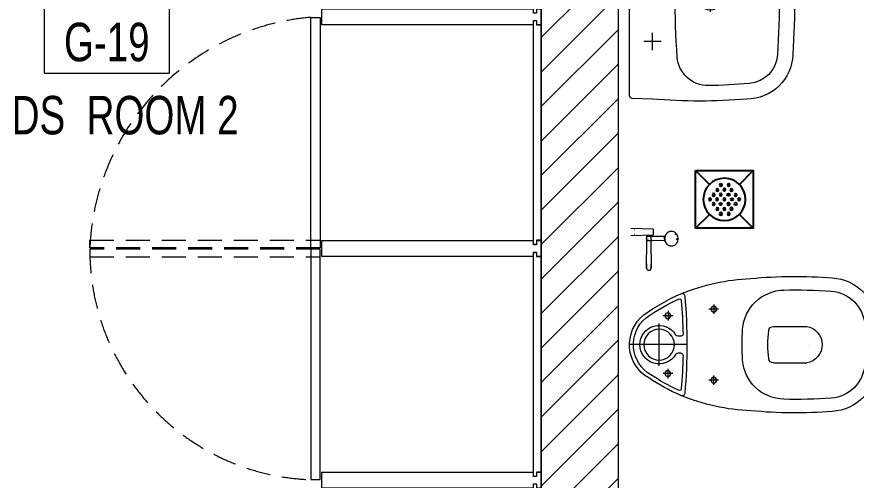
# Model space of a CAD drawing. Header units: millimetres. Extents: x -18512 to 101824, y -95768 to 52898.
# Drawn here: x 14423 to 16608, y -62100 to -60894 of the extents above; entities that cross this region are included whole.
import ezdxf

# ---------------------------------------------------------------- set-up
doc = ezdxf.new("R2010")
doc.units = ezdxf.units.MM
doc.header["$LTSCALE"] = 25
doc.linetypes.add('AM_DIN_G_W050', pattern=[13.75, 9.75, -1.5, 1, -1.5])
doc.linetypes.add('DASHED', pattern=[0.75, 0.5, -0.25])
doc.layers.get('0').update_dxf_attribs({"color": 254, "lineweight": 0})
for name, color, linetype, lineweight in [('_FW_FUR_FIXED', 62, 'Continuous', 0), ('A-AREA-IDEN', 2, 'Continuous', 9), ('A-DOOR', 31, 'Continuous', 18), ('I-WALL', 2, 'Continuous', 9), ('XM-VT6-100-Setting Out Plan$0$P-SANR-FIXT', 252, 'Continuous', 13)]:
    doc.layers.add(name, color=color, linetype=linetype, lineweight=lineweight)
doc.layers.add('AR WALL HATCH', color=8, linetype='Continuous')
doc.layers.add('FLOOR DRAIN', color=90, linetype='Continuous')
doc.styles.add('Arial Narrow_4', font='fi_9001f.ttf', dxfattribs={"width": 0.75, "height": 147.492401})

# ---------------------------------------------------------------- blocks, each defined once
blk = doc.blocks.new('E  Naga_Single-Panel2 - NAGA-Maid_s Bath _WD08_-8946053-GROUND FLOOR PLAN')
at = {"layer": 'A-DOOR', "lineweight": 18}
for p, q in [((350, 749.7), (299, 749.7)), ((299, 749.7), (299, 50)), ((350, 50), (350, 749.7)), ((-350, 50), (-400, 50)), ((-350, -50), (-350, 50)), ((299, 50), (350, 50)), ((350, -50), (350, 50)), ((350, 50), (400, 50)), ((350, 50), (350, -50)), ((-350, -50), (-400, -50)), ((400, -50), (350, -50))]:
    blk.add_line(p, q, dxfattribs=at)
at = {"layer": 'A-DOOR'}
blk.add_arc((350, 50), 700, 94.1781, 180, dxfattribs=at)
blk = doc.blocks.new('M_NAGA Room Tag - Room Tag-1756429-GROUND FLOOR PLAN')
at = {"layer": 'A-AREA-IDEN'}
for p, q in [((-3.25, 1.75), (-3.25, -1.75)), ((-3.25, 1.75), (3.25, 1.75)), ((3.25, 1.75), (3.25, -1.75)), ((-3.25, -1.75), (3.25, -1.75))]:
    blk.add_line(p, q, dxfattribs=at)
blk = doc.blocks.new('XM-VT6-100-Setting Out Plan$0$Anal Spray - Hygeinc Spray 05 _Powder Room_-V44-GROUND FLOOR PLAN')
at = {"layer": 'XM-VT6-100-Setting Out Plan$0$P-SANR-FIXT'}
for p, q in [((23.2, 24.2), (23.1, 20.4)), ((61.9, 20.4), (61.8, 24.2)), ((31.9, 7.1), (36.1, 5)), ((37.4, 4.7), (37.4, -28.1)), ((48.9, 5), (53.1, 7.1)), ((49.4, -28.5), (49.4, 5.4)), ((43.1, -31.8), (43.4, -31.8)), ((51.4, -26.1), (50, -84.8)), ((60, -26.1), (52.6, -26.1)), ((67.4, -26.1), (60, -26.1)), ((70, -84.8), (68.6, -26.1)), ((54, -75), (54, -75.8)), ((66, -75.8), (66, -75))]:
    blk.add_line(p, q, dxfattribs=at)
at = {"layer": 'XM-VT6-100-Setting Out Plan$0$P-SANR-FIXT', "flags": 128}
for points in [[(23.2, 21.1), (23.1, 20.4), (23.1, 19.7), (23.1, 19.1), (23.2, 18.4), (23.3, 17.7), (23.5, 17.1), (23.6, 16.4), (23.8, 15.8), (24.1, 15.1), (24.4, 14.5), (24.7, 13.9), (25, 13.3), (25.4, 12.7), (25.8, 12.2), (26.2, 11.7), (26.6, 11.1), (27.1, 10.6), (27.6, 10.2), (28.1, 9.7), (28.6, 9.3), (29.1, 8.8), (29.7, 8.4), (30.3, 8.1), (30.9, 7.7), (31.5, 7.4), (31.9, 7.1)], [(36.1, 5), (36.5, 4.8), (36.9, 4.7), (37.3, 4.5), (37.7, 4.4), (38.1, 4.2), (38.5, 4.1), (38.9, 4), (39.1, 3.9)], [(46.6, 4.1), (47.1, 4.3), (47.5, 4.4), (47.9, 4.6), (48.3, 4.7), (48.7, 4.9), (48.9, 5)], [(53.1, 7.1), (53.7, 7.5), (54.3, 7.8), (54.9, 8.2), (55.5, 8.6), (56, 9), (56.6, 9.4), (57.1, 9.9), (57.6, 10.3), (58.1, 10.8), (58.5, 11.3), (59, 11.8), (59.4, 12.4), (59.8, 12.9), (60.1, 13.5), (60.4, 14.1), (60.7, 14.7), (61, 15.3), (61.2, 16), (61.4, 16.6), (61.6, 17.3), (61.7, 17.9), (61.8, 18.6), (61.9, 19.3), (61.9, 20), (61.9, 20.6), (61.8, 21.1)], [(-33.7, -43.8), (-34, -43.8), (-34.2, -43.8), (-34.4, -43.7), (-34.7, -43.7), (-34.9, -43.7), (-35.1, -43.6), (-35.4, -43.5), (-35.6, -43.5), (-35.8, -43.4), (-36.1, -43.3), (-36.3, -43.2), (-36.5, -43.1), (-36.7, -43), (-36.9, -42.9), (-37.1, -42.7), (-37.3, -42.6), (-37.5, -42.4), (-37.7, -42.3), (-37.9, -42.1), (-38, -42), (-38.2, -41.8), (-38.3, -41.6), (-38.5, -41.4), (-38.6, -41.2), (-38.8, -41), (-38.9, -40.8), (-39, -40.6), (-39.1, -40.4), (-39.2, -40.2), (-39.3, -39.9), (-39.4, -39.7), (-39.5, -39.5), (-39.5, -39.3), (-39.6, -39), (-39.6, -38.8), (-39.7, -38.6), (-39.7, -38.3), (-39.7, -38.1), (-39.7, -37.8), (-39.7, -37.6), (-39.7, -37.4), (-39.7, -37.1), (-39.7, -36.9), (-39.6, -36.6), (-39.6, -36.4), (-39.5, -36.2), (-39.4, -35.9), (-39.4, -35.7), (-39.3, -35.5), (-39.2, -35.3), (-39.1, -35.1), (-39, -34.8), (-38.8, -34.6), (-38.7, -34.4), (-38.6, -34.2), (-38.4, -34), (-38.3, -33.9), (-38.1, -33.7), (-37.9, -33.5), (-37.8, -33.3), (-37.6, -33.2), (-37.4, -33), (-37.2, -32.9), (-37, -32.8), (-36.8, -32.6), (-36.6, -32.5), (-36.4, -32.4), (-36.2, -32.3), (-36, -32.2), (-35.7, -32.1), (-35.5, -32), (-35.3, -32), (-35, -31.9), (-34.8, -31.9), (-34.6, -31.8), (-34.3, -31.8), (-34.1, -31.8), (-33.9, -31.8), (-33.7, -31.8)], [(1.9, -31.8), (-2.8, -31.8), (-7.2, -31.8), (-11.3, -31.8), (-15, -31.8), (-18.4, -31.8), (-21.5, -31.8), (-24.3, -31.8), (-26.7, -31.8), (-28.7, -31.8), (-30.4, -31.8), (-31.8, -31.8), (-32.8, -31.8), (-33.4, -31.8), (-33.7, -31.8), (-33.7, -31.8)], [(-33.7, -31.8), (-33.5, -31.8), (-33, -31.8), (-32.1, -31.8), (-30.9, -31.8), (-29.3, -31.8), (-27.3, -31.8), (-25, -31.8), (-22.7, -31.8)], [(1.9, -31.8), (7.4, -31.8), (12.5, -31.8), (17.3, -31.8), (21.6, -31.8), (25.6, -31.8), (29.2, -31.8), (32.4, -31.8), (35.3, -31.8), (37.7, -31.8)], [(37.4, -28.3), (37.4, -29.3), (37.4, -30.3), (37.4, -31.2), (37.4, -32.1), (37.4, -32.9), (37.4, -33.6), (37.4, -34.3), (37.4, -34.9), (37.4, -35.5), (37.4, -36), (37.4, -36.4), (37.4, -36.8), (37.4, -37.1), (37.4, -37.4), (37.4, -37.6), (37.4, -37.7), (37.4, -37.8)], [(49.4, -37.8), (49.4, -37.7), (49.4, -37.5), (49.4, -37.3), (49.4, -37), (49.4, -36.7), (49.4, -36.3), (49.4, -35.8), (49.4, -35.3), (49.4, -34.7), (49.4, -34.1), (49.4, -33.4), (49.4, -32.6), (49.4, -31.8), (49.4, -30.9), (49.4, -30), (49.4, -29), (49.4, -28.3)], [(49.7, -31.8), (50.8, -31.8), (51.8, -31.8), (52.4, -31.8)], [(-22.7, -43.8), (-25.3, -43.8), (-27.5, -43.8), (-29.5, -43.8), (-31, -43.8), (-32.2, -43.8), (-33.1, -43.8), (-33.6, -43.8), (-33.7, -43.8)], [(-33.7, -43.8), (-33.5, -43.8), (-33, -43.8), (-32.1, -43.8), (-30.9, -43.8), (-29.3, -43.8), (-27.3, -43.8), (-25, -43.8), (-22.4, -43.8), (-19.4, -43.8), (-16, -43.8), (-12.4, -43.8), (-8.4, -43.8), (-4.1, -43.8), (0.5, -43.8), (1.9, -43.8)], [(43.4, -43.8), (43, -43.8), (42.1, -43.8), (40.8, -43.8), (39.1, -43.8), (37, -43.8), (34.5, -43.8), (31.6, -43.8), (28.3, -43.8), (24.5, -43.8), (20.4, -43.8), (16, -43.8), (11.1, -43.8), (5.9, -43.8), (1.9, -43.8)], [(52.2, -43.8), (51.5, -43.8), (50.4, -43.8), (49.3, -43.8), (48.2, -43.8), (47, -43.8), (45.7, -43.8), (44.4, -43.8), (43.1, -43.8), (41.7, -43.8), (40.2, -43.8), (38.8, -43.8), (38, -43.8)]]:
    blk.add_lwpolyline(points, dxfattribs=at)
at = {"layer": 'XM-VT6-100-Setting Out Plan$0$P-SANR-FIXT'}
for centre, major_axis, ratio, start_param, end_param in [((42.5, 20.1), (19.4, 0), 0.721124, 2.9814, 3.141593), ((42.5, 24), (-19.3, 0), 0.721124, 4.712389, 6.283185), ((42.5, 20.1), (-19.4, 0), 0.721124, 4.712389, 4.876409), ((42.5, 24), (19.3, 0), 0.721124, 0, 1.570796), ((42.5, 20.1), (19.4, 0), 0.721124, 0.785398, 1.045908), ((42.5, 20.1), (19.4, 0), 0.721124, 6.218944, 6.426682), ((43.4, 7), (6, 0), 0.707107, 3.976731, 4.712389), ((43.4, 7), (-6, 0), 0.707107, 1.570796, 2.614993), ((43.4, -37.8), (0, 6), 0.999739, 1.400404, 2.094395), ((43.4, -37.8), (0, 6), 0.999739, 2.151764, 3.141593), ((43.4, -37.8), (0, 6), 0.999739, 3.141593, 4.138146), ((43.4, -37.8), (0, 6), 0.999739, 4.18879, 4.883109)]:
    blk.add_ellipse(centre, major_axis=major_axis, ratio=ratio, start_param=start_param, end_param=end_param, dxfattribs=at)
for points, knots in [([(38.9, 4), (38.5, 4.1), (38, 4.3), (37.7, 4.5), (37.6, 4.6), (37.5, 4.6)], [0, 0, 0, 0, 0.1428571, 0.2142857, 0.2857143, 0.2857143, 0.2857143, 0.2857143]), ([(43.4, -32.7), (42.6, -32.7), (41, -32.5), (39.4, -31.7), (38.4, -30.8), (37.8, -30), (37.5, -29.2), (37.4, -28.6), (37.4, -28.3)], [-1, -1, -1, -1, -0.875, -0.75, -0.6875, -0.625, -0.5625, -0.5, -0.5, -0.5, -0.5]), ([(43.4, -43.8), (42.7, -43.8), (41.3, -43.5), (39.5, -42.5), (38.1, -40.8), (37.4, -38.8), (37.4, -37.4), (37.5, -36.8)], [0, 0, 0, 0, 0.1111111, 0.2222222, 0.3333333, 0.4444444, 0.5538632, 0.5538632, 0.5538632, 0.5538632]), ([(49.3, -36.8), (49.5, -37.4), (49.5, -38.8), (48.7, -40.8), (47.4, -42.5), (45.5, -43.5), (44.1, -43.8), (43.4, -43.8)], [0.4460331, 0.4460331, 0.4460331, 0.4460331, 0.5555556, 0.6666667, 0.7777778, 0.8888889, 1, 1, 1, 1])]:
    blk.add_open_spline(points, degree=3, knots=knots, dxfattribs=at)
for points in [[(39.1, 3.9), (39, 3.9), (39, 4), (38.9, 4)], [(42.5, 3.6), (42, 3.6), (40.9, 3.7), (39.9, 3.8), (39.4, 3.9)], [(47.1, 4.3), (46.4, 4.1), (44.9, 3.7), (43.3, 3.6), (42.5, 3.6)], [(48.6, 4.9), (48.4, 4.8), (47.9, 4.6), (47.4, 4.4), (47.1, 4.3)], [(48.4, 5.3), (48.5, 5.3), (48.6, 5.3), (48.8, 5.3), (48.9, 5.3), (49, 5.3), (49, 5.3)], [(49.2, 5.2), (49.1, 5.2), (49, 5.1), (48.7, 5), (48.6, 4.9)], [(49.4, -28.3), (49.4, -28.9), (49.1, -30), (47.8, -31.5), (45.8, -32.5), (44.2, -32.7), (43.4, -32.7)]]:
    blk.add_open_spline(points, degree=3, dxfattribs=at)
blk = doc.blocks.new('231055')
at = {"color": 8, "linetype": 'AM_DIN_G_W050', "ltscale": 2}
for p, q in [((-120, -82.5), (-120, -37.5)), ((0, -82.5), (0, -37.5)), ((120, -82.5), (120, -37.5)), ((-142.5, -60), (-97.5, -60)), ((-22.5, -60), (22.5, -60)), ((142.5, -60), (97.5, -60)), ((0, -167.5), (0, -252.5)), ((-42.5, -210), (42.5, -210))]:
    blk.add_line(p, q, dxfattribs=at)
blk.add_lwpolyline([(270, -60), (268.1, -6.8, 0.404026), (261.1, 0), (-261.1, 0, 0.404026), (-268.1, -6.8), (-270, -60, 0.040816), (-270, -305, 0.414214), (-150, -425, 0.033117), (153.9, -424.9, 0.404613), (270, -305, 0.040816)], format="xyb", close=True)
for centre, radius in [((0, -60), 17.5), ((0, -210), 37.5), ((0, -210), 26)]:
    blk.add_circle(centre, radius)
for centre, radius, start, end in [((-154.8, -204.1), 80, 94.1175, 180.8964), ((1.5, -2375.5), 2257, 85.9607, 94.1175), ((154.8, -203.9), 80, 359.1123, 85.9607), ((1228.1, -182.5), 1463.1, 180.8964, 185.0709), ((-1228.1, -182.5), 1463.1, 354.9205, 359.1123), ((-149.6, -304.8), 80, 185.0709, 266.0209), ((149.6, -305), 80, 273.9004, 354.9205), ((1.5, 1867), 2257, 266.0209, 273.9004)]:
    blk.add_arc(centre, radius, start, end)
blk = doc.blocks.new('211101')
at = {"color": 8, "linetype": 'AM_DIN_G_W050', "ltscale": 2}
for p, q in [((-154.8, 92.4), (-129.8, 92.4)), ((-142.4, 104.9), (-142.4, 79.9)), ((-23.1, 87.9), (-23.1, 62.9)), ((-35.4, 75.4), (-10.4, 75.4)), ((0, -55), (0, 55)), ((-72.4, 0), (77, 0)), ((-23.1, -87.9), (-23.1, -62.9)), ((-142.4, -104.9), (-142.4, -79.9)), ((-35.4, -75.4), (-10.4, -75.4)), ((-154.8, -92.4), (-129.8, -92.4))]:
    blk.add_line(p, q, dxfattribs=at)
for p, q in [((-297.3, 47.5), (-384.3, 47.5)), ((-57.1, 22.5), (-48.8, 22.5)), ((-389.3, -2.5), (-389.3, -2.5)), ((-57.1, -22.5), (-48.8, -22.5)), ((-297.3, -47.5), (-384.3, -47.5))]:
    blk.add_line(p, q)
blk.add_lwpolyline([(40.1, 77.6, 0.05163), (-56.9, 132.4, 0.087369), (-238.7, 172.2, 0.042396), (-450.8, 173.9, 0.365215), (-570.3, 56.5, 0.04693), (-570.3, -56.5, 0.365215), (-450.8, -173.9, 0.042396), (-238.7, -172.2, 0.087369), (-56.9, -132.4, 0.044203), (26.9, -86.7, 0.525856)], format="xyb", close=True)
for centre, radius in [((-142.3, 92.4), 7.5), ((-22.9, 75.4), 7.5), ((0, 0), 40), ((-142.3, -92.4), 7.5), ((-22.9, -75.4), 7.5)]:
    blk.add_circle(centre, radius)
for centre, radius, start, end in [((-440.9, 44.3), 95, 94.3742, 174.6261), ((-355.3, -1075.2), 1217.8, 88.5431, 94.3742), ((-327.1, 32.2), 110, 4.0333, 88.5431), ((-59.7, 126), 7, 66.449, 174.8754), ((1345.2, 0), 1417.6, 174.8754, 185.1246), ((1345.2, 0), 1407.6, 175.3345, 178.8766), ((-52.7, 114.1), 5, 65.2313, 175.3345), ((-273.2, -363.8), 531.3, 54.6628, 65.2313), ((-23, 0), 90, 299.7191, 50.6707), ((30.2, 0), 568.1, 174.6261, 185.3739), ((-376.2, 0), 48.2, 99.7067, 260.2933), ((-297.3, 35.5), 12, 7.4418, 90), ((0, 0), 50, 211.1676, 148.8324), ((-569.1, 0), 286.1, 352.5582, 7.4418), ((-784.1, 0), 568.1, 355.9667, 4.0333), ((-57.1, 27.5), 5, 178.8766, 270), ((-48.8, 29.5), 7, 270, 328.8324), ((-327.1, -32.2), 110, 271.4569, 355.9667), ((-297.3, -35.5), 12, 270, 352.5582), ((-57.1, -27.5), 5, 90, 181.1234), ((1345.2, 0), 1407.6, 181.1234, 184.6655), ((-48.8, -29.5), 7, 31.1676, 90), ((-440.9, -44.3), 95, 185.3739, 265.6258), ((-273.2, 363.8), 531.3, 294.7687, 303.7112), ((-59.7, -126), 7, 185.1246, 293.551), ((-52.7, -114.1), 5, 184.6655, 294.7687), ((-355.3, 1075.2), 1217.8, 265.6258, 271.4569)]:
    blk.add_arc(centre, radius, start, end)
blk = doc.blocks.new('floor drain')
at = {"layer": 'FLOOR DRAIN', "linetype": 'Continuous'}
for p, q in [((-75, 75), (-38.9, 38.9)), ((75, 75), (38.9, 38.9)), ((-38.9, -38.9), (-75, -75)), ((38.9, -38.9), (75, -75))]:
    blk.add_line(p, q, dxfattribs=at)
blk.add_lwpolyline([(-75, -75), (75, -75), (75, 75), (-75, 75)], close=True, dxfattribs=at)
blk.add_circle((0, 0), 55, dxfattribs=at)
at = {"layer": 'FLOOR DRAIN', "color": 9, "linetype": 'Continuous'}
for centre in [(-18.6, 24.8), (-9.4, 37.5), (0, 25.1), (11, 37.5), (18.3, 24.5), (-37.6, 0), (-28.1, 11.9), (-19.5, 0), (0, 0), (10.6, 12.1), (38.2, 0), (-28.1, -11.9), (-18.6, -24.8), (-9.8, -12.2), (18.3, -24.5), (29.1, -11.6), (-9.4, -37.5), (0, -25.1), (11, -37.5)]:
    blk.add_circle(centre, 3.17, dxfattribs=at)
for centre, start, end in [((-9.8, 12.2), 0, 180), ((-9.8, 12.2), 180, 0), ((19.9, 0), 0, 180), ((19.9, 0), 180, 0), ((29.1, 11.6), 0, 180), ((29.1, 11.6), 180, 0), ((10.6, -12.1), 0, 180), ((10.6, -12.1), 180, 0)]:
    blk.add_arc(centre, 3.17, start, end, dxfattribs=at)

msp = doc.modelspace()

# ---------------------------------------------------------------- hatches: boundary and pattern name
at = {"layer": 'AR WALL HATCH', "lineweight": 5, "ltscale": 25}
h = msp.add_hatch(dxfattribs=at)
h.set_pattern_fill('ANSI31', color=256, scale=20, style=0)
h.set_pattern_definition([(45, (15109.02, 35539.32), (-44.90128, 44.90128), [])])
h.paths.add_polyline_path([(15888.1, -59871.9), (15988.1, -59871.9), (15988.1, -62602.4), (15788.1, -62602.4), (15788.1, -59871.9)], flags=0)

# ---------------------------------------------------------------- linework, layer by layer
at = {"layer": '_FW_FUR_FIXED'}
for points in [[(15788.1, -60913.9), (15788.1, -60873.9), (15776.3, -60873.9), (15776.3, -60884.4), (15767.8, -60884.4), (15767.8, -60873.9), (15216.1, -60873.9), (15216.1, -60913.9), (15767.8, -60913.9), (15767.8, -60903.4), (15776.3, -60903.4), (15776.3, -60913.9)], [(15188.1, -61495.4), (15188.1, -60895.4), (15213.1, -60895.4), (15213.1, -61495.4)], [(15188.1, -61495.4), (15188.1, -60895.4), (15213.1, -60895.4), (15213.1, -61495.4)], [(15768.1, -61486.4), (15768.1, -60903.9), (15776.1, -60903.9), (15776.1, -60914.9), (15788.1, -60914.9), (15788.1, -61475.4), (15776.1, -61475.4), (15776.1, -61486.4)], [(15788.1, -61516.9), (15788.1, -61476.9), (15776.3, -61476.9), (15776.3, -61487.4), (15767.8, -61487.4), (15767.8, -61476.9), (15216.1, -61476.9), (15216.1, -61516.9), (15767.8, -61516.9), (15767.8, -61506.4), (15776.3, -61506.4), (15776.3, -61516.9)], [(15188.1, -61498.4), (15188.1, -62098.4), (15213.1, -62098.4), (15213.1, -61498.4)], [(15188.1, -61498.4), (15188.1, -62098.4), (15213.1, -62098.4), (15213.1, -61498.4)], [(15768.1, -62089.9), (15768.1, -61506.9), (15776.1, -61506.9), (15776.1, -61517.9), (15788.1, -61517.9), (15788.1, -62078.9), (15776.1, -62078.9), (15776.1, -62089.9)], [(15788.1, -62119.9), (15788.1, -62079.9), (15776.3, -62079.9), (15776.3, -62090.4), (15767.8, -62090.4), (15767.8, -62079.9), (15216.1, -62079.9), (15216.1, -62119.9), (15767.8, -62119.9), (15767.8, -62109.4), (15776.3, -62109.4), (15776.3, -62119.9)]]:
    msp.add_lwpolyline(points, close=True, dxfattribs=at)
at = {"layer": '_FW_FUR_FIXED', "color": 9, "linetype": 'DASHED', "ltscale": 5}
for points in [[(14613.1, -61475.4), (15213.1, -61475.4), (15213.1, -61495.4), (14613.1, -61495.4)], [(14613.1, -61518.4), (15213.1, -61518.4), (15213.1, -61498.4), (14613.1, -61498.4)]]:
    msp.add_lwpolyline(points, close=True, dxfattribs=at)
for centre, radius, start, end in [((15242.5, -61523), 630, 94.9517, 177.486), ((15210.3, -61501.6), 597.2, 179.6889, 267.8734)]:
    msp.add_arc(centre, radius, start, end, dxfattribs=at)
at = {"layer": 'I-WALL'}
for p, q in [((15788.1, -59577.4), (15788.1, -63302.4)), ((15788.1, -62702.4), (15788.1, -59577.4)), ((15788.1, -60291.4), (15788.1, -62752.4))]:
    msp.add_line(p, q, dxfattribs=at)
msp.add_lwpolyline([(17298.1, -60427.4), (17298.1, -60347.4), (15988.1, -60347.4), (15988.1, -63202.4)], dxfattribs=at)

# ---------------------------------------------------------------- block references
at = {"color": 252, "lineweight": 9, "extrusion": (0, 0, -1), "zscale": -1}
for name, p, rotation in [('231055', (-16018.1, -60838.1), 270), ('XM-VT6-100-Setting Out Plan$0$Anal Spray - Hygeinc Spray 05 _Powder Room_-V44-GROUND FLOOR PLAN', (-16106.1, -61513.8), 89.81705207222794)]:
    msp.add_blockref(name, p, dxfattribs=dict(at, rotation=rotation))
at = {"color": 252, "lineweight": 5, "extrusion": (0, 0, -1), "zscale": -1, "rotation": 180}
msp.add_blockref('floor drain', (-16265.1, -61369.1), dxfattribs=at)
at = {"color": 252, "lineweight": 9, "extrusion": (0, 0, -1), "zscale": -1}
msp.add_blockref('211101', (-16095.1, -61747.1), dxfattribs=at)
at = {"layer": 'A-AREA-IDEN', "lineweight": 18, "xscale": -49.99999999999998, "yscale": 49.99999999999998, "zscale": 49.99999999999998, "rotation": 180}
msp.add_blockref('M_NAGA Room Tag - Room Tag-1756429-GROUND FLOOR PLAN', (14657.8, -60952.9, 0), dxfattribs=at)
at = {"layer": 'A-DOOR', "rotation": 89.99999999999993}
msp.add_blockref('E  Naga_Single-Panel2 - NAGA-Maid_s Bath _WD08_-8946053-GROUND FLOOR PLAN', (17348.1, -60857.4), dxfattribs=at)

# ---------------------------------------------------------------- texts
at = {"layer": 'A-AREA-IDEN', "lineweight": 18, "char_height": 100, "width": 747, "attachment_point": 8, "line_spacing_factor": 0.968573, "style": 'Arial Narrow_4'}
for s, insert in [('G-19', (14657.4, -61010.9, 0)), ('KIDS  ROOM 2', (14657.8, -61201.2, 0))]:
    msp.add_mtext(s, dxfattribs=dict(at, insert=insert))

doc.saveas('drawing.dxf')
